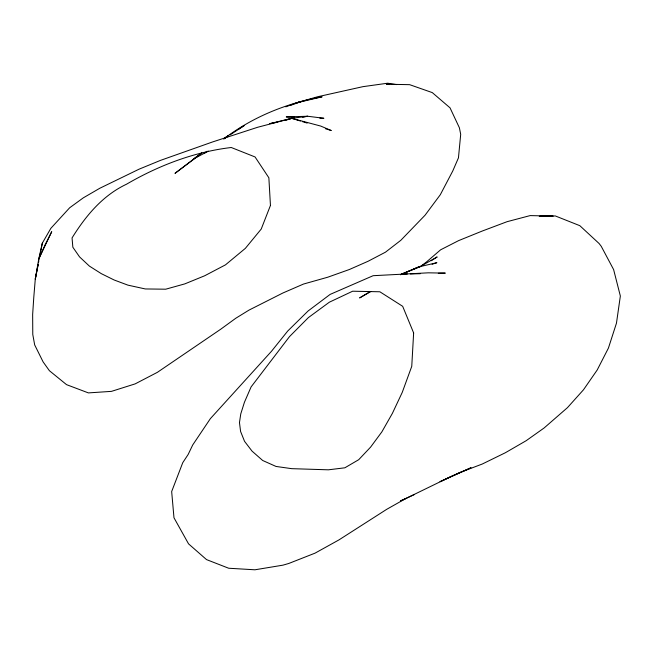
<?xml version="1.0" encoding="UTF-8"?>
<svg xmlns="http://www.w3.org/2000/svg" width="653" height="653" viewBox="0 0 653 653"><rect width="100%" height="100%" fill="white"/><g stroke="black" fill="none" stroke-linecap="round" stroke-linejoin="round"><path stroke-width="0.98" d="M38.135 264.522L35.278 279.166L33.776 297.425L32.65 314.46L32.781 334.483L34.674 344.898L43.09 361.868L49.399 370.7L66.541 384.65L88.4 392.902L111.483 391.359L135.163 383.882L157.422 372.308L220.877 329.112L235.831 318.223L249.005 310.102L282.937 292.977L303.523 284.047L327.773 277.207L349.371 269.509L368.08 261.265L385.466 252.18L400.803 240.32L425.062 215.212L440.318 194.708L452.766 170.972L458.455 157.846L460.7 134.33L459.394 127.792L450.031 107.835L432.286 92.604L409.643 84.67L386.339 84.229L389.368 84.555M38.519 262.571L38.902 260.62M38.217 264.163L35.278 279.166L38.747 258.98L42.323 243.161L50.861 228.313L69.675 207.76L83.315 197.835L99.827 188.244L139.024 169.2L160.393 160.418L212.413 142.003L257.617 127.278L291.76 118.34L307.636 116.25L323.88 118.275L319.807 118.128M39.196 259.168L39.58 257.16M39.849 255.764L42.323 243.161M419.104 267.518L426.425 262.016L440.62 249.805L458.651 240.606L482.159 231.072L507.087 221.685L530.154 215.596L553.099 216.102L540.153 216.323M224.061 138.705C252.801 116.903 286.675 103.166 322.1 96.824L296.193 102.937L285.81 106.839M204.74 153.022L207.123 151.259M223.767 138.901L227.734 135.963L223.693 138.787M224.403 138.656L228.648 135.84M230.207 134.812L244.41 125.409L238.835 129.082M197.59 156.353L174.988 173.355L201.826 152.875L193.468 159.014L208.348 151.104M431.249 260.727L437.159 256.939L420.573 266.359L400.615 274.684L405.382 273.101M369.965 291.679L359.615 297.931L370.904 291.491M539.247 216.298L555.328 215.947L579.823 225.677L599.079 243.496L601.233 246.295L613.616 269.575L620.35 296.021L616.473 323.137L608.416 348.106L597.201 369.982L583.48 389.792L567.441 407.668L544.137 427.96L526.171 440.702L505.365 452.741L482.273 464.03L459.296 472.739L440.008 481.694L471.017 467.744L449.142 477.416L405.905 498.476L386.739 509.307L338.956 539.9L315.056 553.14L288.806 563.457L282.929 565.163L254.956 569.791L228.697 568.241L206.519 559.597L188.546 543.851L173.984 517.78L171.666 491.554L182.75 462.691L188.17 454.447L192.7 444.987L210.372 418.646L271.517 351.249L287.736 331.014L308.11 310.967L330.14 294.397L373.132 275.697L428.344 272.823L445.305 273.117L438.31 273.281M413.561 269.444L418.957 266.865L436.881 262.686L432.115 264.261M414.394 494.558L400.493 500.933L405.905 498.476M400.615 274.684L418.957 266.865L401.317 274.154L407.317 274.015M290.43 105.402L301.686 101.403L296.193 102.937L317.464 96.791L362.978 86.653L387.686 83.209L396.64 84.596M285.01 120.527L291.76 118.34L320.729 126.07L331.267 130.518L325.48 128.739M277.664 122.095L269.673 123.654L291.76 118.34L300.437 121.017M302.641 117.23L307.636 116.25L286.234 116.928L294.372 117.222M410.321 273.942L420.312 273.705M302.363 121.605L307.179 123.091M413.635 332.932L411.757 366.325L402.248 392.38L392.388 413.357L381.874 431.853L370.586 447.134L358.701 459.704L344.857 467.801L328.402 469.817L291.752 468.666L276.048 466.454L262.694 460.496L252.034 451.117L244.54 441.322L240.582 431.445L239.471 422.556L240.769 413.896L244.41 402.321L251.103 386.903L289.499 336.613L308.371 317.603L329.349 302.2L352.644 291.214L379.85 291.777L402.672 306.306L413.635 332.932M270.448 205.442L261.224 229.064L245.365 248.352L225.465 264.865L204.65 275.786L184.791 283.892L165.723 289.197L145.293 288.952L127.923 285.141L114.153 279.998L101.297 273.648L89.371 266.081L79.552 256.89L72.842 247.218L72.059 237.912C85.682 215.939 102.611 195.459 126.551 184.195C158.687 165.503 194.194 151.888 231.26 147.505L255.062 156.957L268.865 177.787L270.448 205.442M45.359 244.304L38.747 258.98L51.726 231.684L45.359 244.304"/></g></svg>
